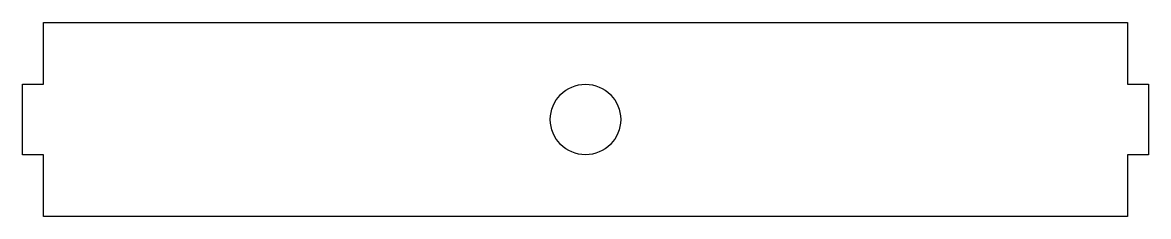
# Model space of a CAD drawing. Header units: millimetres. Extents: x -80 to 80, y -14 to 14.
import ezdxf

# ---------------------------------------------------------------- set-up
doc = ezdxf.new("R2010")
doc.units = ezdxf.units.MM
doc.layers.get('0').update_dxf_attribs({"linetype": 'CONTINUOUS'})

msp = doc.modelspace()

# ---------------------------------------------------------------- linework, layer by layer
msp.add_lwpolyline([(-77, 5), (-77, 13.75), (77, 13.75), (77, 5), (80, 5), (80, -5), (77, -5), (77, -13.75), (-77, -13.75), (-77, -5), (-80, -5), (-80, 5)], close=True)
msp.add_circle((0, 0), 5)

doc.saveas('drawing.dxf')
